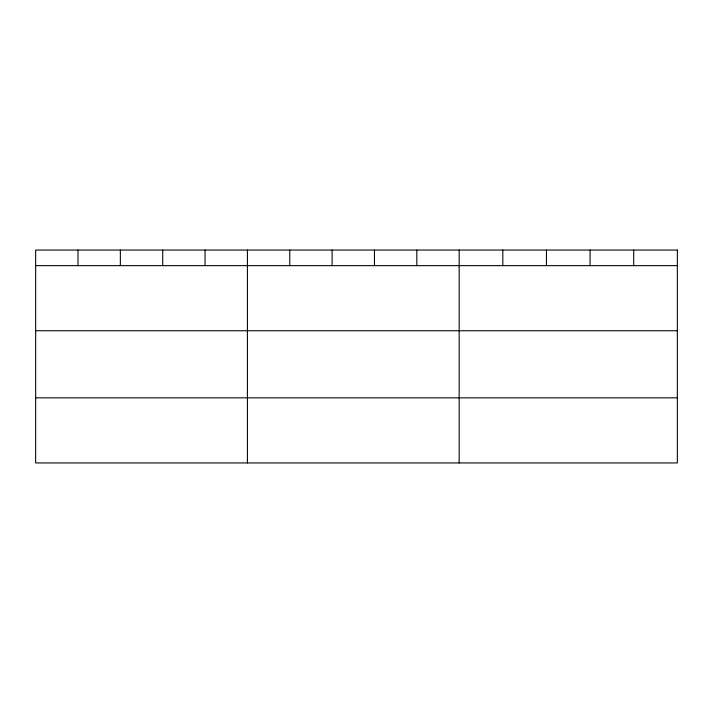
<?xml version="1.0" encoding="UTF-8"?>
<svg xmlns="http://www.w3.org/2000/svg" width="713" height="713" viewBox="0 0 713 713"><rect width="100%" height="100%" fill="white"/><g stroke="black" fill="none" stroke-linecap="round" stroke-linejoin="round"><path stroke-width="1.07" d="M35.65 265.646L677.35 265.646M35.65 330.752L677.35 330.752M35.65 397.836L677.35 397.836M633.714 250.058L633.714 265.646M590.079 250.058L590.079 265.646M546.443 250.058L546.443 265.646M502.808 250.058L502.808 265.646M459.172 250.058L459.172 462.942M416.82 250.058L416.82 265.646M374.468 250.058L374.468 265.646M332.115 250.058L332.115 265.646M289.763 250.058L289.763 265.646M247.411 250.058L247.411 462.942M205.059 250.058L205.059 265.646M162.707 250.058L162.707 265.646M120.354 250.058L120.354 265.646M78.002 250.058L78.002 265.646M677.35 250.058L35.65 250.058L35.65 462.942L677.35 462.942L677.35 250.058"/></g></svg>
